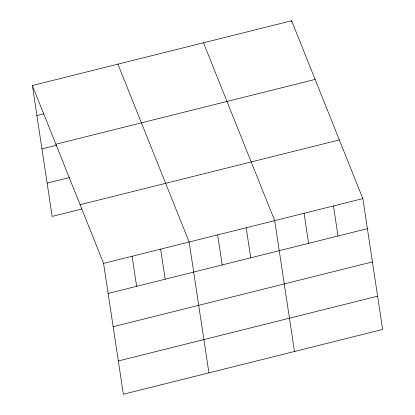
<?xml version="1.0" encoding="UTF-8"?>
<svg xmlns="http://www.w3.org/2000/svg" width="415" height="415" viewBox="0 0 415 415"><rect width="100%" height="100%" fill="white"/><g stroke="black" fill="none" stroke-linecap="round" stroke-linejoin="round"><path stroke-width="0.62" d="M32.365 85.537L291.631 20.75L362.845 198.598L382.635 329.463L123.369 394.25L103.579 263.385L32.365 85.537L52.155 216.402L81.916 208.963M36.909 115.593L43.731 113.886M55.864 144.228L315.13 79.441M41.941 148.861L56.819 145.141M47.123 183.134L69.445 177.558M80.079 204.699L339.346 139.907M103.579 263.385L362.845 198.598M108.123 293.441L367.389 228.655M113.155 326.709L372.421 261.922M118.337 360.983L377.603 296.196M203.48 42.776L274.694 220.624L294.484 351.489M117.922 64.159L189.136 242.007L208.927 372.872M333.463 205.944L338.007 235.995M291.631 20.75L291.823 22.031M304.076 213.284L308.62 243.335M246.173 227.752L250.722 257.808M217.657 234.88L222.201 264.936M160.615 249.135L165.165 279.186M132.1 256.263L136.644 286.314"/></g></svg>
